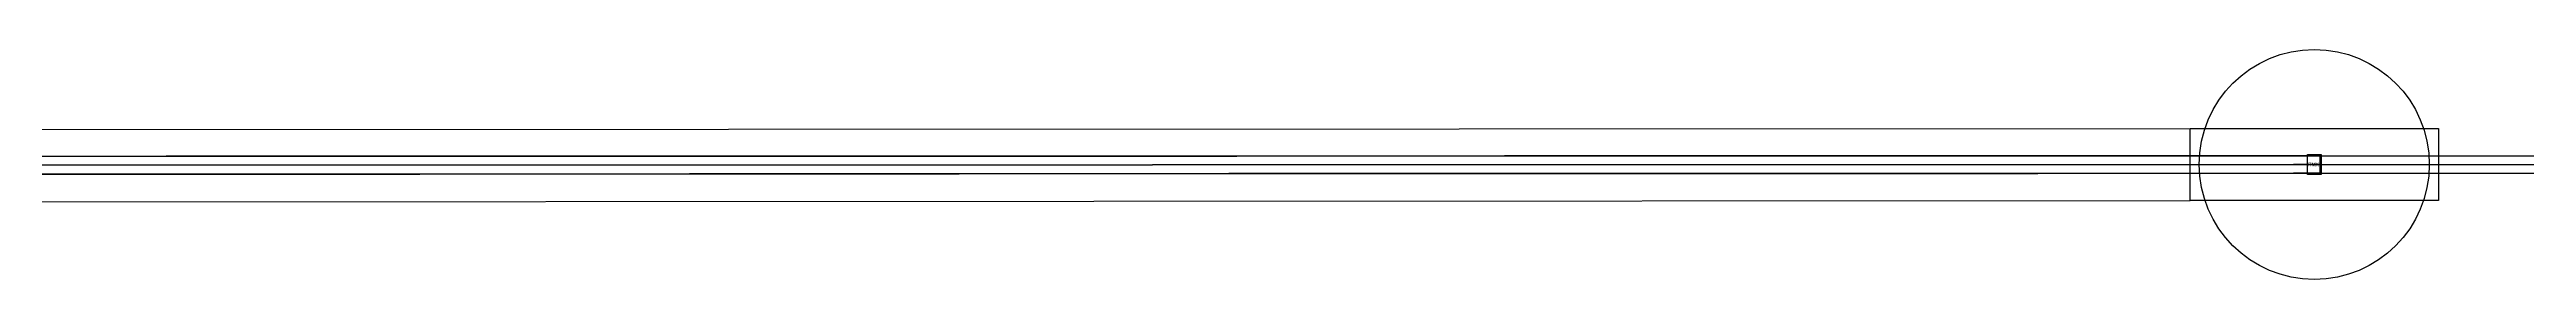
# Model space of a CAD drawing. Header units: millimetres. Extents: x -29796 to 3026807, y -20226 to 3023522.
# Drawn here: x 1828 to 28737, y -1266 to 1234 of the extents above; entities that cross this region are included whole.
import ezdxf

# ---------------------------------------------------------------- set-up
doc = ezdxf.new("R2010")
doc.units = ezdxf.units.MM
for name, color, linetype in [('main_beam', 1, 'Continuous'), ('main_beam_width', 6, 'Continuous'), ('Mirrors', 255, 'Continuous'), ('text', 255, 'Continuous'), ('Vacuum', 255, 'Continuous')]:
    doc.layers.add(name, color=color, linetype=linetype)

msp = doc.modelspace()

# ---------------------------------------------------------------- linework, layer by layer
at = {"layer": 'main_beam'}
for p, q in [((88, -25), (26357, -16)), ((26357, -16), (88, -25)), ((26357, -16), (26207, -16)), ((26357, -16), (26507, -16)), ((26507, -16), (26357, -16)), ((26507, -16), (3026507, -16)), ((26507, -16), (3026507, -16))]:
    msp.add_line(p, q, dxfattribs=at)
at = {"layer": 'main_beam_width'}
for points in [[(186, 72), (3094, 73), (6002, 74), (8910, 74), (11818, 75), (14725, 76), (17633, 77), (20541, 77), (23449, 78), (26357, 79)], [(26357, 79), (23449, 78), (20541, 77), (17633, 77), (14725, 76), (11818, 75), (8910, 74), (6002, 74), (3094, 73), (186, 72)], [(26357, 79), (26340, 79), (26324, 79), (26307, 79), (26290, 79), (26274, 79), (26257, 79), (26240, 79), (26224, 79), (26207, 79)], [(26357, 79), (26374, 79), (26390, 79), (26407, 79), (26424, 79), (26440, 79), (26457, 79), (26474, 79), (26490, 79), (26507, 79)], [(26507, 79), (26490, 79), (26474, 79), (26457, 79), (26440, 79), (26424, 79), (26407, 79), (26390, 79), (26374, 79), (26357, 79)], [(26507, 79), (105454, 75), (184402, 71), (263349, 67), (342297, 63), (421244, 59), (500191, 56), (579139, 52), (658086, 49), (737033, 45), (815981, 42), (894928, 39), (973876, 36), (1052823, 34), (1131770, 32), (1210718, 30), (1289665, 29), (1368612, 28), (1447560, 27), (1526507, 27)], [(26507, 79), (105454, 75), (184402, 71), (263349, 67), (342297, 63), (421244, 59), (500191, 56), (579139, 52), (658086, 49), (737033, 45), (815981, 42), (894928, 39), (973876, 36), (1052823, 34), (1131770, 32), (1210718, 30), (1289665, 29), (1368612, 28), (1447560, 27), (1526507, 27)], [(-9, -122), (2920, -121), (5850, -120), (8779, -119), (11709, -118), (14639, -116), (17568, -115), (20498, -114), (23427, -113), (26357, -111)], [(26357, -111), (23427, -113), (20498, -114), (17568, -115), (14639, -116), (11709, -118), (8779, -119), (5850, -120), (2920, -121), (-9, -122)], [(26357, -111), (26340, -111), (26324, -111), (26307, -111), (26290, -111), (26274, -111), (26257, -111), (26240, -111), (26224, -111), (26207, -111)], [(26357, -111), (26374, -111), (26390, -111), (26407, -111), (26424, -111), (26440, -111), (26457, -111), (26474, -111), (26490, -111), (26507, -111)], [(26507, -111), (26490, -111), (26474, -111), (26457, -111), (26440, -111), (26424, -111), (26407, -111), (26390, -111), (26374, -111), (26357, -111)], [(26507, -111), (105454, -107), (184402, -103), (263349, -100), (342297, -96), (421244, -92), (500191, -88), (579139, -85), (658086, -81), (737033, -78), (815981, -75), (894928, -72), (973876, -69), (1052823, -67), (1131770, -65), (1210718, -63), (1289665, -61), (1368612, -60), (1447560, -60), (1526507, -60)], [(26507, -111), (105454, -107), (184402, -103), (263349, -100), (342297, -96), (421244, -92), (500191, -88), (579139, -85), (658086, -81), (737033, -78), (815981, -75), (894928, -72), (973876, -69), (1052823, -67), (1131770, -65), (1210718, -63), (1289665, -61), (1368612, -60), (1447560, -60), (1526507, -60)]]:
    msp.add_lwpolyline(points, dxfattribs=at)
at = {"layer": 'Mirrors'}
for p, q in [((26357, 94), (26507, 94)), ((26357, -126), (26357, 94)), ((26492, 94), (26492, -126)), ((26507, -126), (26357, -126))]:
    msp.add_line(p, q, dxfattribs=at)
msp.add_lwpolyline([(26507, 94), (26507, 90), (26507, 86), (26507, 82), (26507, 78), (26507, 75), (26507, 71), (26507, 67), (26507, 63), (26507, 59), (26507, 56), (26507, 52), (26507, 48), (26507, 44), (26507, 41), (26507, 37), (26507, 33), (26507, 29), (26507, 25), (26507, 22), (26507, 18), (26507, 14), (26507, 10), (26507, 6), (26507, 3), (26507, -1), (26507, -5), (26507, -9), (26507, -13), (26507, -16), (26507, -16), (26507, -20), (26507, -24), (26507, -28), (26507, -32), (26507, -35), (26507, -39), (26507, -43), (26507, -47), (26507, -51), (26507, -54), (26507, -58), (26507, -62), (26507, -66), (26507, -69), (26507, -73), (26507, -77), (26507, -81), (26507, -85), (26507, -88), (26507, -92), (26507, -96), (26507, -100), (26507, -104), (26507, -107), (26507, -111), (26507, -115), (26507, -119), (26507, -123), (26507, -126)], dxfattribs=at)
at = {"layer": 'Vacuum'}
for p, q in [((878, 364), (25082, 376)), ((878, -421), (25082, -409))]:
    msp.add_line(p, q, dxfattribs=at)
msp.add_lwpolyline([(25082, 376), (27782, 376), (27782, -409), (25082, -409), (25082, 376)], dxfattribs=at)
msp.add_circle((26432, -16), 1250, dxfattribs=at)

# ---------------------------------------------------------------- texts
at = {"layer": 'text'}
msp.add_text('ITMX', height=37.5, dxfattribs=at).set_placement((26357, -35))

doc.saveas('drawing.dxf')
